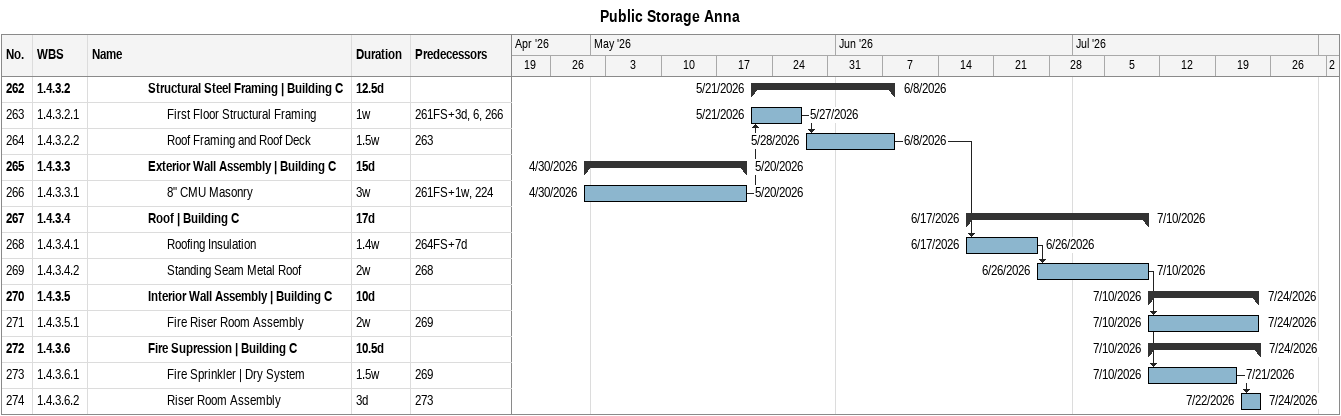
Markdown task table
Public Storage Anna

| ID | WBS | Task | Duration | Start | Finish | Predecessors |
|---|---|---|---|---|---|---|
| 262 | 1.4.3.2 | **Structural Steel Framing \| Building C** | 12.5d | 2026-05-21 | 2026-06-08 |  |
| 263 | 1.4.3.2.1 | First Floor Structural Framing | 1w | 2026-05-21 | 2026-05-27 | 261FS+3d, 6, 266 |
| 264 | 1.4.3.2.2 | Roof Framing and Roof Deck | 1.5w | 2026-05-28 | 2026-06-08 | 263 |
| 265 | 1.4.3.3 | **Exterior Wall Assembly \| Building C** | 15d | 2026-04-30 | 2026-05-20 |  |
| 266 | 1.4.3.3.1 | 8" CMU Masonry | 3w | 2026-04-30 | 2026-05-20 | 261FS+1w, 224 |
| 267 | 1.4.3.4 | **Roof \| Building C** | 17d | 2026-06-17 | 2026-07-10 |  |
| 268 | 1.4.3.4.1 | Roofing Insulation | 1.4w | 2026-06-17 | 2026-06-26 | 264FS+7d |
| 269 | 1.4.3.4.2 | Standing Seam Metal Roof | 2w | 2026-06-26 | 2026-07-10 | 268 |
| 270 | 1.4.3.5 | **Interior Wall Assembly \| Building C** | 10d | 2026-07-10 | 2026-07-24 |  |
| 271 | 1.4.3.5.1 | Fire Riser Room Assembly | 2w | 2026-07-10 | 2026-07-24 | 269 |
| 272 | 1.4.3.6 | **Fire Supression \| Building C** | 10.5d | 2026-07-10 | 2026-07-24 |  |
| 273 | 1.4.3.6.1 | Fire Sprinkler \| Dry System | 1.5w | 2026-07-10 | 2026-07-21 | 269 |
| 274 | 1.4.3.6.2 | Riser Room Assembly | 3d | 2026-07-22 | 2026-07-24 | 273 |
